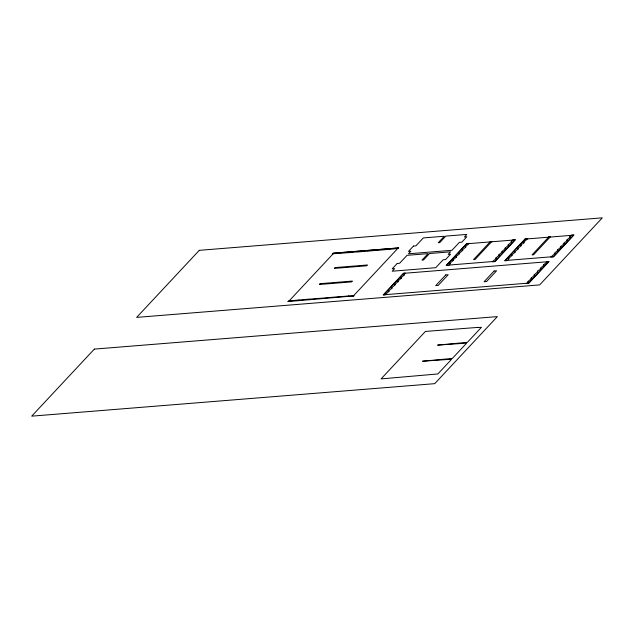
<?xml version="1.0" encoding="UTF-8"?>
<svg xmlns="http://www.w3.org/2000/svg" width="634" height="634" viewBox="0 0 634 634"><rect width="100%" height="100%" fill="white"/><g stroke="black" fill="none" stroke-linecap="round" stroke-linejoin="round"><path stroke-width="0.95" d="M288.597 301.475L333.698 253.196L398.184 247.997L353.083 296.276M338.057 253.441L333.238 253.687M299.121 300.033L309.027 299.137M347.979 252.641L338.081 253.537M309.043 299.232L318.95 298.337M357.901 251.841L348.003 252.736M318.965 298.432L338.794 296.736M367.815 251.04L357.941 251.944M377.737 250.24L367.863 251.143M338.802 296.831L348.716 295.935M387.659 249.439L377.769 250.335M348.724 296.03L353.867 295.809M353.875 295.904L287.812 301.602L289.35 300.667M385.076 294.675L388.943 291.466M405.118 273.222L403.581 274.871L404.349 274.863M386.011 294.604L383.158 295.056L403.581 273.199L405.11 273.127M392.026 288.161L388.159 291.378L388.927 291.371M395.109 284.864L391.241 288.074L392.01 288.074M398.192 281.559L394.324 284.777L395.093 284.769M401.274 278.263L397.415 281.472L398.176 281.472M404.357 274.958L400.498 278.175L401.267 278.168M450.409 263.578L448.769 265.337L446.146 265.543L466.695 243.551L469.319 243.337L465.055 246.983L465.824 246.975M453.5 260.273L449.633 263.49L450.402 263.482M456.583 256.976L452.716 260.186L453.484 260.186M459.666 253.671L455.798 256.889L456.567 256.881M462.749 250.375L458.881 253.584L459.65 253.576M465.831 247.07L461.972 250.287L462.733 250.279M495.78 258.093L499.647 254.876L498.91 254.9M498.863 254.789L502.73 251.579L501.993 251.595M501.946 251.492L505.813 248.274L505.06 248.29M505.029 248.187L508.896 244.978L508.127 244.978M508.119 244.89L511.979 241.673L511.21 241.681M511.202 241.586L512.843 239.826L515.466 239.62L494.916 261.612L492.293 261.826L496.565 258.181L495.812 258.189M508.92 258.854L507.279 260.614L504.656 260.828L525.198 238.836L527.821 238.622L523.557 242.267C525.546 241.8 522.733 244.447 522.02 243.916L520.474 245.564L521.243 245.564M512.003 255.557L508.143 258.775L508.904 258.767M515.085 252.253L511.226 255.47L511.995 255.462M518.168 248.956L514.309 252.173L515.077 252.166M521.251 245.651L517.392 248.869L518.16 248.861M477.925 327.398L425.414 331.431L381.066 378.902L437.864 373.949L451.614 359.232L422.537 361.214L452.375 358.416L466.656 343.129L437.579 345.11L467.416 342.312L481.46 327.279L477.917 327.509M526.26 283.295L528.653 283.327L549.076 261.47L547.261 261.739L543.37 264.98M527.948 281.488L531.815 278.271L531.078 278.286M531.03 278.183L534.898 274.966L534.145 274.982M534.113 274.879L537.981 271.669C536.126 272.24 538.409 269.656 539.518 270.013L541.064 268.364L540.326 268.388M540.287 268.277L544.146 265.067L543.393 265.075M554.29 253.378L558.15 250.161L557.413 250.176M557.373 250.073L561.233 246.856L560.496 246.88M560.456 246.777L564.315 243.559L563.563 243.575M563.539 243.472L567.398 240.254L566.645 240.27M566.622 240.175L570.489 236.957L569.752 236.973M569.704 236.87L571.345 235.111L573.968 234.905L553.427 256.897L550.803 257.103L555.067 253.465L554.298 253.465M527.187 283.224L528.732 281.567L527.979 281.583M332.945 253.996L332.224 254.06L333.032 253.188L398.731 247.886L397.827 248.48L387.667 249.534M289.064 300.976L299.113 299.937M94.339 349.104L31.7 416.158L434.718 383.665L497.349 316.612L94.339 349.104M199.282 250.335L136.651 317.388L539.661 284.896L602.3 217.842L199.282 250.335M320.13 283.675L319.377 284.484L351.608 281.892L352.369 281.076L320.138 283.667M335.164 267.588L334.411 268.388L366.642 265.797L367.403 264.988L335.172 267.58M397.209 263.467L392.192 268.832L394.61 268.642L392.208 271.209L435.732 267.699L443.15 259.766L445.567 259.568L450.576 254.202L448.159 254.4L450.56 251.825L429.551 253.521L423.488 260.011L421.99 260.13L428.053 253.64L407.036 255.336L399.626 263.276L397.209 263.467M413.471 246.063L408.454 251.421L410.872 251.23L408.47 253.798L451.994 250.295L459.412 242.354L461.829 242.164L466.838 236.799L464.421 236.989L466.822 234.422L445.813 236.11L439.75 242.6L438.252 242.719L444.315 236.236L423.298 237.924L415.888 245.865L413.471 246.063M403.636 273.341L383.586 294.802L528.677 283.097L548.719 261.644L403.636 273.341M466.648 243.805L446.605 265.258L494.964 261.359L515.006 239.906L466.648 243.805M445.75 274.902L435.732 285.633L438.197 285.435L448.214 274.704L445.75 274.902M490.383 241.594L473.543 259.615L475.04 259.496L491.881 241.467L490.383 241.594M494.116 271.003L484.091 281.734L486.555 281.536L496.581 270.805L494.116 271.003M525.15 239.081L505.108 260.542L553.474 256.643L573.516 235.182L525.15 239.081M548.885 236.87L532.045 254.9L533.551 254.781L550.383 236.751L548.885 236.87"/></g></svg>
